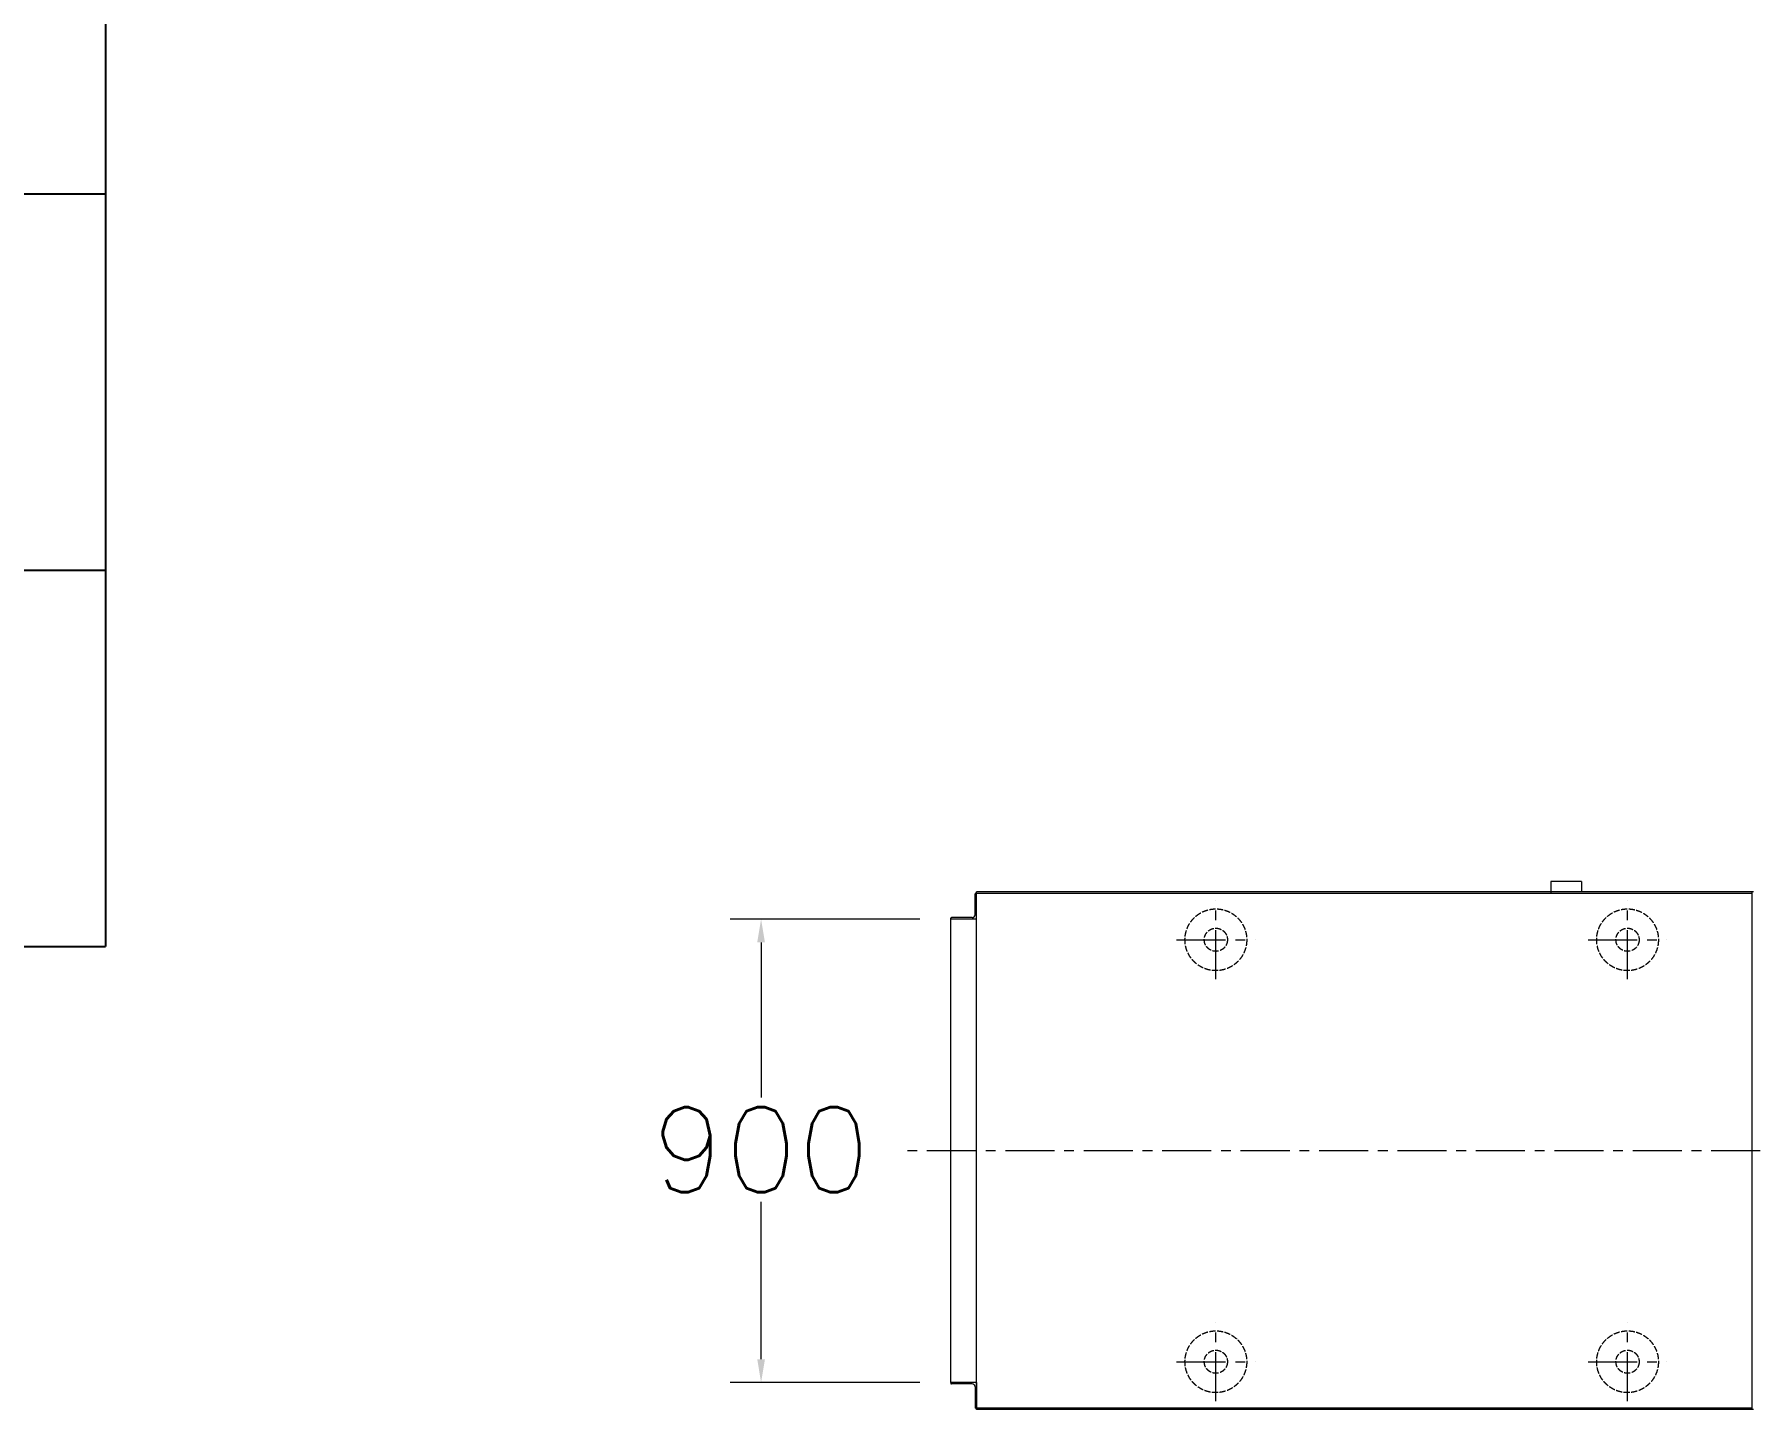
# Model space of a CAD drawing. Header units: millimetres. Extents: x 1925 to 561113, y 7411 to 433459.
# Drawn here: x 189150 to 274009, y 170824 to 238702 of the extents above; entities that cross this region are included whole.
import ezdxf

# ---------------------------------------------------------------- set-up
doc = ezdxf.new("R2010")
doc.units = ezdxf.units.MM
doc.header["$LTSCALE"] = 25.4
for name, pattern in [('ACAD_ISO02W100', [15, 12, -3]), ('CENTER', [50.8, 31.75, -6.35, 6.35, -6.35]), ('EB_DASH', [6, 3, -3])]:
    doc.linetypes.add(name, pattern=pattern)
doc.layers.get('Defpoints').update_dxf_attribs({"lineweight": 5})
for name, color, linetype, lineweight in [('CAXA0', 7, 'Continuous', 5), ('CAXA1', 5, 'CENTER', 5), ('CAXA2', 6, 'EB_DASH', 5)]:
    doc.layers.add(name, color=color, linetype=linetype, lineweight=lineweight)
doc.styles.add('Roman', font='romans')
doc.styles.get("Standard").update_dxf_attribs({"font": 'arial.ttf'})
doc.dimstyles.new('ISO-25', dxfattribs={"dimscale": 30, "dimtxt": 38.1, "dimasz": 38.1, "dimexe": 50.8, "dimexo": 50.8, "dimgap": 15.875, "dimtad": 1, "dimtih": 1, "dimtoh": 1, "dimdec": 1, "dimlfac": 0.03937, "dimdsep": 46, "dimtxsty": 'Standard', "dimcen": 63.5, "dimclrd": 7, "dimclre": 7, "dimclrt": 7, "dimadec": 0, "dimazin": 0, "dimtfac": 1, "dimtdec": 1, "dimtmove": 0, "dimatfit": 3, "dimfxl": 25.4, "dimlwd": 5, "dimlwe": 5, "dimarcsym": 0})

# ---------------------------------------------------------------- blocks, each defined once
blk = doc.blocks.new('*T3')
at = {"linetype": 'ByBlock', "lineweight": -2, "transparency": 16777216}
for p, q in [((0, 0), (118161, 0)), ((0, 0), (0, -87372)), ((14664, 0), (14664, -87372)), ((29329, 0), (29329, -87372)), ((43993, 0), (43993, -87372)), ((58657, 0), (58657, -87372)), ((73321, 0), (73321, -22359)), ((87986, 0), (87986, -87372)), ((102650, 0), (102650, -87372)), ((118161, 0), (118161, -87372)), ((0, -13071), (118161, -13071)), ((73321, -22359), (102650, -22359)), ((0, -31647), (118161, -31647)), ((73321, -31647), (73321, -40934)), ((73321, -40934), (102650, -40934)), ((0, -50222), (118161, -50222)), ((73321, -50222), (73321, -59509)), ((73321, -59509), (102650, -59509)), ((0, -68797), (118161, -68797)), ((73321, -68797), (73321, -87372)), ((73321, -78084), (102650, -78084)), ((0, -87372), (118161, -87372))]:
    blk.add_line(p, q, dxfattribs=at)
at = {"color": 0, "linetype": 'ByBlock', "lineweight": -2, "transparency": 16777216}
for p, q in [((73321, -22359), (73321, -31647)), ((73321, -40934), (73321, -50222)), ((73321, -59509), (73321, -68797))]:
    blk.add_line(p, q, dxfattribs=at)
at = {"color": 0, "linetype": 'Continuous', "lineweight": 5, "transparency": 16777216, "char_height": 2257.78, "attachment_point": 5}
for s, insert, width in [('{\\fCalibri|b0|i0|c0;MOTOR^JKW', (7332, -6536), 12225.87), ('{\\fCalibri|b0|i0|c0;A ^M^JMM', (21996, -6536), 12225.87), ('{\\fCalibri|b0|i0|c0;B ^M^JMM', (36661, -6536), 12225.87), ('{\\fCalibri|b0|i0|c0;C ^M^JMM', (51325, -6536), 12225.87), ('{\\fCalibri|b0|i0|c0;D ^M^JMM', (65989, -6536), 12225.87), ('{\\fCalibri|b0|i0|c0;E ^M^JDN', (80653, -6536), 12225.87), ('{\\fCalibri|b0|i0|c0;F^M^JMM', (95318, -6536), 12225.87), ('{\\fCalibri|b0|i0|c0;WEIGHT^M^JKG', (110405, -6536), 13072.53), ('{\\fCalibri|b0|i0|c0;250', (80653, -17715), 12225.87), ('{\\fCalibri|b0|i0|c0;1000', (95318, -17715), 12225.87), ('{\\fCalibri|b0|i0|c0;1400', (21996, -22359), 12225.87), ('{\\fCalibri|b0|i0|c0;3660', (36661, -22359), 12225.87), ('{\\fCalibri|b0|i0|c0;4380', (51325, -22359), 12225.87), ('{\\fCalibri|b0|i0|c0;2800', (65989, -22359), 12225.87), ('{\\fCalibri|b0|i0|c0;340', (110405, -22359), 13072.53), ('{\\fCalibri|b0|i0|c0;^J45', (7332, -22359), 12225.87), ('{\\fCalibri|b0|i0|c0;300', (80653, -27003), 12225.87), ('{\\fCalibri|b0|i0|c0;1000', (95318, -27003), 12225.87), ('{\\fCalibri|b0|i0|c0;250', (80653, -36290), 12225.87), ('{\\fCalibri|b0|i0|c0;1000', (95318, -36290), 12225.87), ('{\\fCalibri|b0|i0|c0;75', (7332, -40934), 12225.87), ('{\\fCalibri|b0|i0|c0;1400', (21996, -40934), 12225.87), ('{\\fCalibri|b0|i0|c0;3660', (36661, -40934), 12225.87), ('{\\fCalibri|b0|i0|c0;4380', (51325, -40934), 12225.87), ('{\\fCalibri|b0|i0|c0;2800', (65989, -40934), 12225.87), ('{\\fCalibri|b0|i0|c0;2340', (110405, -40934), 13072.53), ('{\\fCalibri|b0|i0|c0;300', (80653, -45578), 12225.87), ('{\\fCalibri|b0|i0|c0;1000', (95318, -45578), 12225.87), ('{\\fCalibri|b0|i0|c0;250', (80653, -54865), 12225.87), ('{\\fCalibri|b0|i0|c0;1000', (95318, -54865), 12225.87), ('{\\fCalibri|b0|i0|c0;110', (7332, -59509), 12225.87), ('{\\fCalibri|b0|i0|c0;1400', (21996, -59509), 12225.87), ('{\\fCalibri|b0|i0|c0;3660', (36661, -59509), 12225.87), ('{\\fCalibri|b0|i0|c0;4380', (51325, -59509), 12225.87), ('{\\fCalibri|b0|i0|c0;2800', (65989, -59509), 12225.87), ('{\\fCalibri|b0|i0|c0;2360', (110405, -59509), 13072.53), ('{\\fCalibri|b0|i0|c0;300', (80653, -64153), 12225.87), ('{\\fCalibri|b0|i0|c0;1000', (95318, -64153), 12225.87), ('{\\fCalibri|b0|i0|c0;250', (80653, -73441), 12225.87), ('{\\fCalibri|b0|i0|c0;1000', (95318, -73441), 12225.87), ('{\\fCalibri|b0|i0|c0;150', (7332, -78084), 12225.87), ('{\\fCalibri|b0|i0|c0;1400', (21996, -78084), 12225.87), ('{\\fCalibri|b0|i0|c0;3740', (36661, -78084), 12225.87), ('{\\fCalibri|b0|i0|c0;4380', (51325, -78084), 12225.87), ('{\\fCalibri|b0|i0|c0;2800', (65989, -78084), 12225.87), ('{\\fCalibri|b0|i0|c0;2435', (110405, -78084), 13072.53), ('{\\fCalibri|b0|i0|c0;300', (80653, -82728), 12225.87), ('{\\fCalibri|b0|i0|c0;1000', (95318, -82728), 12225.87)]:
    blk.add_mtext(s, dxfattribs=dict(at, insert=insert, width=width))
blk = doc.blocks.new('*D9')
at = {"color": 7, "linetype": 'Continuous', "lineweight": 5, "transparency": 16777216}
for p, q in [((232862, 195030), (223495, 195030)), ((225019, 193887), (225019, 186229)), ((225019, 173313), (225019, 181085)), ((232862, 172170), (223495, 172170))]:
    blk.add_line(p, q, dxfattribs=at)
at = {"color": 7, "transparency": 16777216}
for points in [[(224829, 193887), (225210, 193887), (225019, 195030)], [(224829, 173313), (225210, 173313), (225019, 172170)]]:
    blk.add_solid(points, dxfattribs=at)
at = {"layer": 'Defpoints', "color": 0, "transparency": 16777216}
for p in [(234386, 195030), (225019, 172170), (234386, 172170)]:
    blk.add_point(p, dxfattribs=at)
at = {"color": 7, "lineweight": 5, "transparency": 16777216, "insert": (225019, 183657), "char_height": 4191, "attachment_point": 5, "style": 'Roman'}
blk.add_mtext('900', dxfattribs=at)

msp = doc.modelspace()

# ---------------------------------------------------------------- linework, layer by layer
at = {"layer": 'CAXA0', "color": 7, "linetype": 'Continuous', "lineweight": 5}
for p, q in [((263998.13, 196884.69), (263998.13, 196300.49)), ((265522.13, 196884.69), (263998.13, 196884.69)), ((265522.13, 196884.69), (265522.13, 196376.69)), ((235579.44, 195246.28), (235579.44, 196274.98)), ((235655.64, 196300.38), (235604.84, 196300.38)), ((274009.16, 196377.49), (235655.64, 196376.58)), ((235655.64, 170824.18), (235655.64, 196376.58)), ((273932.96, 196301.29), (235655.64, 196300.38)), ((235655.64, 195030.38), (235655.64, 196300.38)), ((247338.94, 196376.58), (243542.48, 196376.58)), ((247338.94, 196376.58), (243542.48, 196376.58)), ((245367.01, 196376.58), (243542.48, 196376.58)), ((273933.44, 170824.29), (273933.44, 196376.69)), ((234385.64, 195030.38), (234385.64, 195081.18)), ((234385.64, 172170.38), (234385.64, 195030.38)), ((235655.64, 195030.38), (234385.64, 195030.38)), ((235439.74, 195106.58), (234411.04, 195106.58)), ((235655.64, 172170.38), (234385.64, 172170.38)), ((234385.64, 172170.38), (234385.64, 172119.58)), ((235439.74, 172094.18), (234411.04, 172094.18)), ((235579.44, 171954.48), (235579.44, 170925.78)), ((235655.64, 172170.38), (235655.64, 170900.38)), ((235655.64, 170900.38), (235604.84, 170900.38)), ((273933.44, 170900.49), (235655.64, 170900.38)), ((274009.64, 170824.29), (235655.64, 170824.29))]:
    msp.add_line(p, q, dxfattribs=at)
for centre, radius, start, end in [((235604.84, 196274.98), 25.4, 90, 180), ((235439.74, 195246.28), 139.7, 270, 0), ((234411.04, 195081.18), 25.4, 90, 180), ((234411.04, 172119.58), 25.4, 180, 270), ((235439.74, 171954.48), 139.7, 0, 90), ((235604.84, 170925.78), 25.4, 180, 270)]:
    msp.add_arc(centre, radius, start, end, dxfattribs=at)
at = {"layer": 'CAXA1', "linetype": 'CENTER', "lineweight": 5, "ltscale": 3}
for p, q in [((247466.64, 192075.62), (247466.64, 195953.35)), ((267786.64, 192075.62), (267786.64, 195953.35)), ((245527.78, 194014.49), (249405.51, 194014.49)), ((265847.78, 194014.49), (269725.51, 194014.49)), ((332399.63, 183600.33), (232120.45, 183600.33)), ((247466.64, 171247.62), (247466.64, 175125.35)), ((267786.64, 171247.62), (267786.64, 175125.35)), ((245527.78, 173186.49), (249405.51, 173186.49)), ((265847.78, 173186.49), (269725.51, 173186.49)), ((267786.64, 170824.29), (267786.64, 170900.49))]:
    msp.add_line(p, q, dxfattribs=at)
at = {"layer": 'CAXA2', "color": 7, "linetype": 'ACAD_ISO02W100', "lineweight": 5}
for centre, radius in [((247466.64, 194014.49), 1524), ((267786.64, 194014.49), 1524), ((247466.64, 194014.49), 571.5), ((267786.64, 194014.49), 571.5), ((247466.64, 173186.49), 1524), ((267786.64, 173186.49), 1524), ((247466.64, 173186.49), 571.5), ((267786.64, 173186.49), 571.5)]:
    msp.add_circle(centre, radius, dxfattribs=at)

# ---------------------------------------------------------------- block references
msp.add_blockref('*T3', (74499.99, 281062.13))

# ---------------------------------------------------------------- dimensions: what is measured, and where the dimension line sits
at = {"color": 7, "lineweight": 5}
dim = msp.add_linear_dim(base=(225019.09, 172170.38), p1=(234385.64, 195030.38), p2=(234385.64, 172170.38), angle=90, text='900', dimstyle='ISO-25', override={"dimscale": 30, "dimtxt": 139.7, "dimpost": '\\X', "dimtxsty": 'Roman', "dimtmove": 1}, dxfattribs=at)
dim.commit()
dim.dimension.update_dxf_attribs({"geometry": '*D9', "text_midpoint": (225019.09, 183657.15), "dimtype": 160})

doc.saveas('drawing.dxf')
